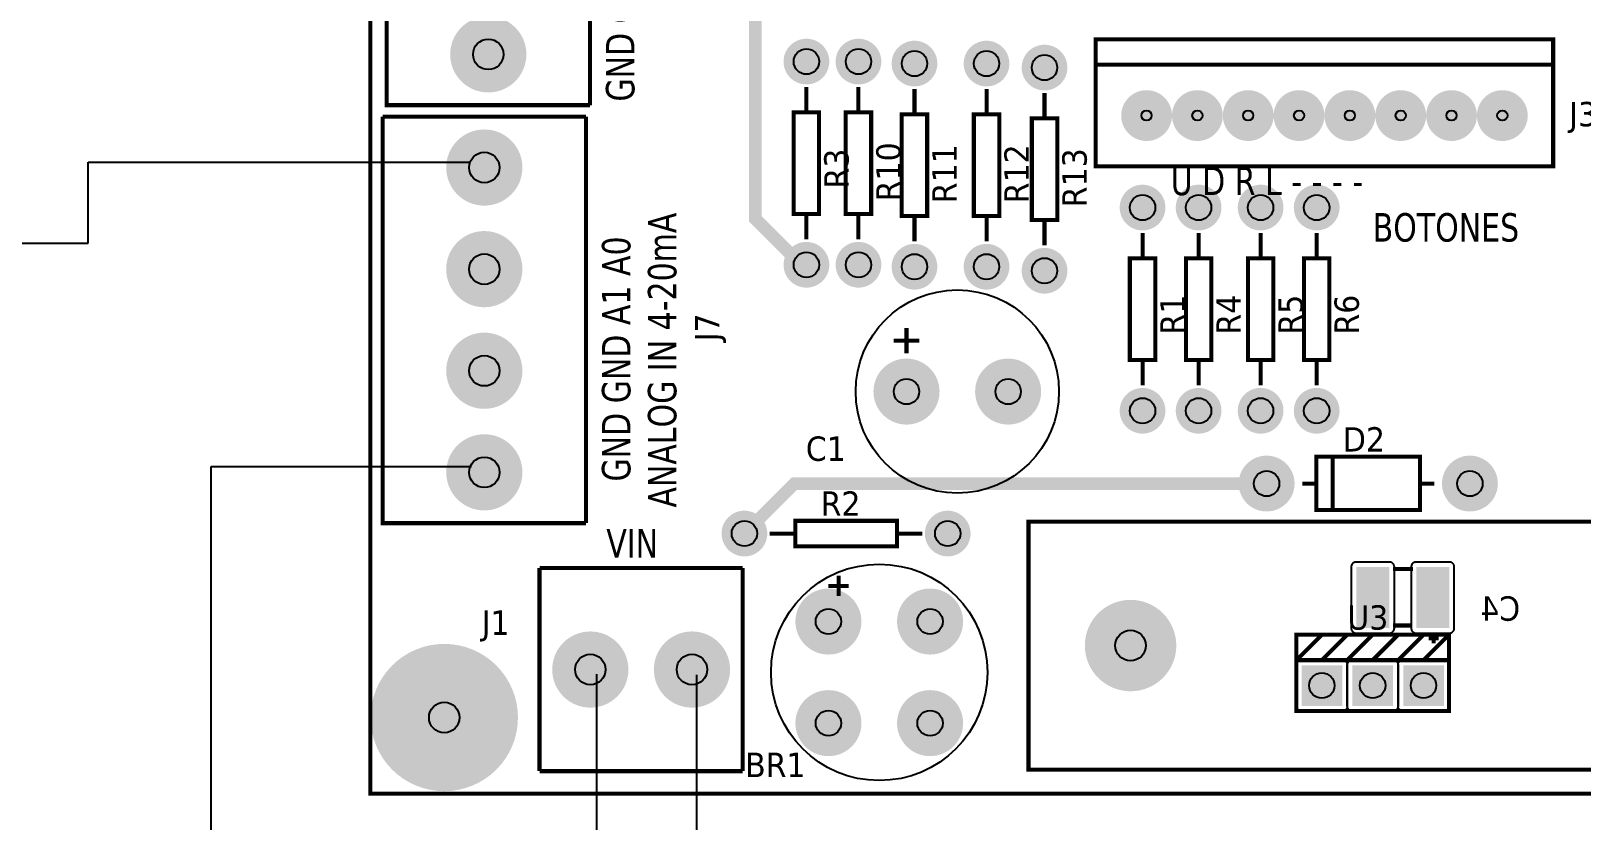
# Model space of a CAD drawing. Header units: millimetres. Extents: x 123.5 to 144.3, y 105.4 to 121.6.
# Drawn here: x 136.715 to 139.827, y 114.037 to 115.622 of the extents above; entities that cross this region are included whole.
import ezdxf

# ---------------------------------------------------------------- set-up
doc = ezdxf.new("R2010")
doc.units = ezdxf.units.MM
doc.layers.add('DESC', color=250, linetype='Continuous')
doc.layers.add('WIRES', color=7, linetype='Continuous')
doc.styles.get("Standard").update_dxf_attribs({"font": 'tahoma.ttf'})

# ---------------------------------------------------------------- blocks, each defined once
blk = doc.blocks.new('RPAD')
blk.add_trace([(-0.5, -0.5), (-0.5, 0.5), (0.5, -0.5), (0.5, 0.5)])
blk = doc.blocks.new('EPAD')
at = {"const_width": 0.5}
blk.add_lwpolyline([(-0.25, 0, 1), (0.25, 0, 1)], format="xyb", close=True, dxfattribs=at)
blk = doc.blocks.new('Tarjeta mufla')
for points, const_width in [([(146.2096, 112.4206), (150.1229, 112.4206), (150.1229, 115.5111), (146.2096, 115.5111), (146.2096, 112.4206)], 0.008), ([(146.2096, 112.4206), (150.1229, 112.4206), (150.1229, 115.5111), (146.2096, 115.5111), (146.2096, 112.4206)], 0.008), ([(146.2096, 112.4206), (150.1229, 112.4206), (150.1229, 115.5111), (146.2096, 115.5111), (146.2096, 112.4206)], 0.008), ([(146.6418, 113.7757), (146.2418, 113.7757), (146.2418, 114.5757)], 0.008), ([(146.6418, 113.7757), (146.2418, 113.7757), (146.2418, 114.5757)], 0.008), ([(146.6418, 113.7757), (146.2418, 113.7757), (146.2418, 114.5757)], 0.008), ([(146.6418, 114.5757), (146.6418, 113.7757)], 0.008), ([(146.6418, 114.5757), (146.6418, 113.7757)], 0.008), ([(146.6418, 114.5757), (146.6418, 113.7757)], 0.008), ([(147.1116, 114.4749), (146.9674, 114.3307), (146.9674, 113.5519), (147.0577, 113.4615), (147.0678, 113.4615)], 0.025), ([(147.6371, 113.6552), (148.5371, 113.6552), (148.5371, 113.9052), (147.6371, 113.9052), (147.6371, 113.6552)], 0.008), ([(147.6371, 113.6552), (148.5371, 113.6552), (148.5371, 113.9052), (147.6371, 113.9052), (147.6371, 113.6552)], 0.008), ([(147.6371, 113.6552), (148.5371, 113.6552), (148.5371, 113.9052), (147.6371, 113.9052), (147.6371, 113.6552)], 0.008), ([(147.6371, 113.8552), (148.5371, 113.8552)], 0.008), ([(147.6371, 113.8552), (148.5371, 113.8552)], 0.008), ([(147.6371, 113.8552), (148.5371, 113.8552)], 0.008), ([(147.0678, 113.8115), (147.0678, 113.7615)], 0.008), ([(147.0678, 113.8115), (147.0678, 113.7615)], 0.008), ([(147.0678, 113.8115), (147.0678, 113.7615)], 0.008), ([(147.1702, 113.8115), (147.1702, 113.7615)], 0.008), ([(147.1702, 113.8115), (147.1702, 113.7615)], 0.008), ([(147.1702, 113.8115), (147.1702, 113.7615)], 0.008), ([(147.2804, 113.8076), (147.2804, 113.7576)], 0.008), ([(147.2804, 113.8076), (147.2804, 113.7576)], 0.008), ([(147.2804, 113.8076), (147.2804, 113.7576)], 0.008), ([(147.4222, 113.8076), (147.4222, 113.7576)], 0.008), ([(147.4222, 113.8076), (147.4222, 113.7576)], 0.008), ([(147.4222, 113.8076), (147.4222, 113.7576)], 0.008), ([(147.5363, 113.7997), (147.5363, 113.7497)], 0.008), ([(147.5363, 113.7997), (147.5363, 113.7497)], 0.008), ([(147.5363, 113.7997), (147.5363, 113.7497)], 0.008), ([(147.0428, 113.5615), (147.0928, 113.5615), (147.0928, 113.7615), (147.0428, 113.7615), (147.0428, 113.5615)], 0.008), ([(147.0428, 113.5615), (147.0928, 113.5615), (147.0928, 113.7615), (147.0428, 113.7615), (147.0428, 113.5615)], 0.008), ([(147.0428, 113.5615), (147.0928, 113.5615), (147.0928, 113.7615), (147.0428, 113.7615), (147.0428, 113.5615)], 0.008), ([(147.1452, 113.5615), (147.1952, 113.5615), (147.1952, 113.7615), (147.1452, 113.7615), (147.1452, 113.5615)], 0.008), ([(147.1452, 113.5615), (147.1952, 113.5615), (147.1952, 113.7615), (147.1452, 113.7615), (147.1452, 113.5615)], 0.008), ([(147.1452, 113.5615), (147.1952, 113.5615), (147.1952, 113.7615), (147.1452, 113.7615), (147.1452, 113.5615)], 0.008), ([(147.2554, 113.5576), (147.3054, 113.5576), (147.3054, 113.7576), (147.2554, 113.7576), (147.2554, 113.5576)], 0.008), ([(147.2554, 113.5576), (147.3054, 113.5576), (147.3054, 113.7576), (147.2554, 113.7576), (147.2554, 113.5576)], 0.008), ([(147.2554, 113.5576), (147.3054, 113.5576), (147.3054, 113.7576), (147.2554, 113.7576), (147.2554, 113.5576)], 0.008), ([(147.3972, 113.5576), (147.4472, 113.5576), (147.4472, 113.7576), (147.3972, 113.7576), (147.3972, 113.5576)], 0.008), ([(147.3972, 113.5576), (147.4472, 113.5576), (147.4472, 113.7576), (147.3972, 113.7576), (147.3972, 113.5576)], 0.008), ([(147.3972, 113.5576), (147.4472, 113.5576), (147.4472, 113.7576), (147.3972, 113.7576), (147.3972, 113.5576)], 0.008), ([(146.634, 113.7529), (146.234, 113.7529)], 0.008), ([(146.634, 112.9529), (146.234, 112.9529), (146.234, 113.7529)], 0.008), ([(146.634, 113.7529), (146.234, 113.7529)], 0.008), ([(146.634, 112.9529), (146.234, 112.9529), (146.234, 113.7529)], 0.008), ([(146.634, 113.7529), (146.234, 113.7529)], 0.008), ([(146.634, 112.9529), (146.234, 112.9529), (146.234, 113.7529)], 0.008), ([(146.634, 113.7529), (146.634, 112.9529)], 0.008), ([(146.634, 113.7529), (146.634, 112.9529)], 0.008), ([(146.634, 113.7529), (146.634, 112.9529)], 0.008), ([(147.5113, 113.5497), (147.5613, 113.5497), (147.5613, 113.7497), (147.5113, 113.7497), (147.5113, 113.5497)], 0.008), ([(147.5113, 113.5497), (147.5613, 113.5497), (147.5613, 113.7497), (147.5113, 113.7497), (147.5113, 113.5497)], 0.008), ([(147.5113, 113.5497), (147.5613, 113.5497), (147.5613, 113.7497), (147.5113, 113.7497), (147.5113, 113.5497)], 0.008), ([(147.0678, 113.5615), (147.0678, 113.5115)], 0.008), ([(147.0678, 113.5615), (147.0678, 113.5115)], 0.008), ([(147.0678, 113.5615), (147.0678, 113.5115)], 0.008), ([(147.1702, 113.5615), (147.1702, 113.5115)], 0.008), ([(147.1702, 113.5615), (147.1702, 113.5115)], 0.008), ([(147.1702, 113.5615), (147.1702, 113.5115)], 0.008), ([(147.2804, 113.5576), (147.2804, 113.5076)], 0.008), ([(147.2804, 113.5576), (147.2804, 113.5076)], 0.008), ([(147.2804, 113.5576), (147.2804, 113.5076)], 0.008), ([(147.4222, 113.5576), (147.4222, 113.5076)], 0.008), ([(147.4222, 113.5576), (147.4222, 113.5076)], 0.008), ([(147.4222, 113.5576), (147.4222, 113.5076)], 0.008), ([(147.5363, 113.5497), (147.5363, 113.4997)], 0.008), ([(147.5363, 113.5497), (147.5363, 113.4997)], 0.008), ([(147.5363, 113.5497), (147.5363, 113.4997)], 0.008), ([(147.7292, 113.5241), (147.7292, 113.4741)], 0.008), ([(147.7292, 113.5241), (147.7292, 113.4741)], 0.008), ([(147.7292, 113.5241), (147.7292, 113.4741)], 0.008), ([(147.8395, 113.5241), (147.8395, 113.4741)], 0.008), ([(147.8395, 113.5241), (147.8395, 113.4741)], 0.008), ([(147.8395, 113.5241), (147.8395, 113.4741)], 0.008), ([(147.9615, 113.5241), (147.9615, 113.4741)], 0.008), ([(147.9615, 113.5241), (147.9615, 113.4741)], 0.008), ([(147.9615, 113.5241), (147.9615, 113.4741)], 0.008), ([(148.0718, 113.5241), (148.0718, 113.4741)], 0.008), ([(148.0718, 113.5241), (148.0718, 113.4741)], 0.008), ([(148.0718, 113.5241), (148.0718, 113.4741)], 0.008), ([(147.7042, 113.2741), (147.7542, 113.2741), (147.7542, 113.4741), (147.7042, 113.4741), (147.7042, 113.2741)], 0.008), ([(147.7042, 113.2741), (147.7542, 113.2741), (147.7542, 113.4741), (147.7042, 113.4741), (147.7042, 113.2741)], 0.008), ([(147.7042, 113.2741), (147.7542, 113.2741), (147.7542, 113.4741), (147.7042, 113.4741), (147.7042, 113.2741)], 0.008), ([(147.8145, 113.2741), (147.8645, 113.2741), (147.8645, 113.4741), (147.8145, 113.4741), (147.8145, 113.2741)], 0.008), ([(147.8145, 113.2741), (147.8645, 113.2741), (147.8645, 113.4741), (147.8145, 113.4741), (147.8145, 113.2741)], 0.008), ([(147.8145, 113.2741), (147.8645, 113.2741), (147.8645, 113.4741), (147.8145, 113.4741), (147.8145, 113.2741)], 0.008), ([(147.9365, 113.2741), (147.9865, 113.2741), (147.9865, 113.4741), (147.9365, 113.4741), (147.9365, 113.2741)], 0.008), ([(147.9365, 113.2741), (147.9865, 113.2741), (147.9865, 113.4741), (147.9365, 113.4741), (147.9365, 113.2741)], 0.008), ([(147.9365, 113.2741), (147.9865, 113.2741), (147.9865, 113.4741), (147.9365, 113.4741), (147.9365, 113.2741)], 0.008), ([(148.0468, 113.2741), (148.0968, 113.2741), (148.0968, 113.4741), (148.0468, 113.4741), (148.0468, 113.2741)], 0.008), ([(148.0468, 113.2741), (148.0968, 113.2741), (148.0968, 113.4741), (148.0468, 113.4741), (148.0468, 113.2741)], 0.008), ([(148.0468, 113.2741), (148.0968, 113.2741), (148.0968, 113.4741), (148.0468, 113.4741), (148.0468, 113.2741)], 0.008), ([(147.2647, 113.3369), (147.2647, 113.2869)], 0.008), ([(147.2647, 113.3369), (147.2647, 113.2869)], 0.008), ([(147.2647, 113.3369), (147.2647, 113.2869)], 0.008), ([(147.2397, 113.3119), (147.2897, 113.3119)], 0.008), ([(147.2397, 113.3119), (147.2897, 113.3119)], 0.008), ([(147.2397, 113.3119), (147.2897, 113.3119)], 0.008), ([(147.7292, 113.2741), (147.7292, 113.2241)], 0.008), ([(147.7292, 113.2741), (147.7292, 113.2241)], 0.008), ([(147.7292, 113.2741), (147.7292, 113.2241)], 0.008), ([(147.8395, 113.2741), (147.8395, 113.2241)], 0.008), ([(147.8395, 113.2741), (147.8395, 113.2241)], 0.008), ([(147.8395, 113.2741), (147.8395, 113.2241)], 0.008), ([(147.9615, 113.2741), (147.9615, 113.2241)], 0.008), ([(147.9615, 113.2741), (147.9615, 113.2241)], 0.008), ([(147.9615, 113.2741), (147.9615, 113.2241)], 0.008), ([(148.0718, 113.2741), (148.0718, 113.2241)], 0.008), ([(148.0718, 113.2741), (148.0718, 113.2241)], 0.008), ([(148.0718, 113.2741), (148.0718, 113.2241)], 0.008), ([(148.0713, 112.9788), (148.2753, 112.9788), (148.2753, 113.0838), (148.0713, 113.0838), (148.0713, 112.9788)], 0.008), ([(148.0713, 112.9788), (148.2753, 112.9788), (148.2753, 113.0838), (148.0713, 113.0838), (148.0713, 112.9788)], 0.008), ([(148.0713, 112.9788), (148.2753, 112.9788), (148.2753, 113.0838), (148.0713, 113.0838), (148.0713, 112.9788)], 0.008), ([(148.1033, 113.0828), (148.1033, 112.9798)], 0.008), ([(148.1033, 113.0828), (148.1033, 112.9798)], 0.008), ([(148.1033, 113.0828), (148.1033, 112.9798)], 0.008), ([(147.9733, 113.0308), (147.0442, 113.0308), (146.9458, 112.9324)], 0.025), ([(148.0433, 113.0308), (148.0713, 113.0308)], 0.008), ([(148.0433, 113.0308), (148.0713, 113.0308)], 0.008), ([(148.0433, 113.0308), (148.0713, 113.0308)], 0.008), ([(148.2753, 113.0308), (148.3033, 113.0308)], 0.008), ([(148.2753, 113.0308), (148.3033, 113.0308)], 0.008), ([(148.2753, 113.0308), (148.3033, 113.0308)], 0.008), ([(146.9958, 112.9324), (147.0458, 112.9324)], 0.008), ([(146.9958, 112.9324), (147.0458, 112.9324)], 0.008), ([(146.9958, 112.9324), (147.0458, 112.9324)], 0.008), ([(147.0458, 112.9074), (147.2458, 112.9074), (147.2458, 112.9574), (147.0458, 112.9574), (147.0458, 112.9074)], 0.008), ([(147.0458, 112.9074), (147.2458, 112.9074), (147.2458, 112.9574), (147.0458, 112.9574), (147.0458, 112.9074)], 0.008), ([(147.0458, 112.9074), (147.2458, 112.9074), (147.2458, 112.9574), (147.0458, 112.9574), (147.0458, 112.9074)], 0.008), ([(147.2458, 112.9324), (147.2958, 112.9324)], 0.008), ([(147.2458, 112.9324), (147.2958, 112.9324)], 0.008), ([(147.2458, 112.9324), (147.2958, 112.9324)], 0.008), ([(147.5048, 112.4678), (148.8828, 112.4678), (148.8828, 112.956), (147.5048, 112.956), (147.5048, 112.4678)], 0.008), ([(147.5048, 112.4678), (148.8828, 112.4678), (148.8828, 112.956), (147.5048, 112.956), (147.5048, 112.4678)], 0.008), ([(147.5048, 112.4678), (148.8828, 112.4678), (148.8828, 112.956), (147.5048, 112.956), (147.5048, 112.4678)], 0.008), ([(146.5426, 112.8647), (146.5426, 112.4647)], 0.008), ([(146.5426, 112.8647), (146.9426, 112.8647)], 0.008), ([(146.5426, 112.8647), (146.5426, 112.4647)], 0.008), ([(146.5426, 112.8647), (146.9426, 112.8647)], 0.008), ([(146.5426, 112.8647), (146.5426, 112.4647)], 0.008), ([(146.5426, 112.8647), (146.9426, 112.8647)], 0.008), ([(146.9426, 112.8647), (146.9426, 112.4647)], 0.008), ([(146.9426, 112.8647), (146.9426, 112.4647)], 0.008), ([(146.9426, 112.8647), (146.9426, 112.4647)], 0.008), ([(147.1311, 112.8492), (147.1311, 112.8092)], 0.008), ([(147.1311, 112.8492), (147.1311, 112.8092)], 0.008), ([(147.1311, 112.8492), (147.1311, 112.8092)], 0.008), ([(148.2221, 112.8624), (148.2611, 112.8624)], 0.008), ([(148.2221, 112.8624), (148.2611, 112.8624)], 0.008), ([(148.2221, 112.8624), (148.2611, 112.8624)], 0.008), ([(147.1111, 112.8292), (147.1511, 112.8292)], 0.008), ([(147.1111, 112.8292), (147.1511, 112.8292)], 0.008), ([(147.1111, 112.8292), (147.1511, 112.8292)], 0.008), ([(148.2221, 112.7514), (148.2601, 112.7514)], 0.008), ([(148.2221, 112.7514), (148.2601, 112.7514)], 0.008), ([(148.2221, 112.7514), (148.2601, 112.7514)], 0.008), ([(148.032, 112.6832), (148.032, 112.7332), (148.332, 112.7332), (148.332, 112.6832)], 0.008), ([(148.032, 112.6832), (148.082, 112.7332)], 0.008), ([(148.032, 112.6832), (148.032, 112.7332), (148.332, 112.7332), (148.332, 112.6832)], 0.008), ([(148.032, 112.6832), (148.082, 112.7332)], 0.008), ([(148.032, 112.6832), (148.032, 112.7332), (148.332, 112.7332), (148.332, 112.6832)], 0.008), ([(148.032, 112.6832), (148.082, 112.7332)], 0.008), ([(148.082, 112.6832), (148.132, 112.7332)], 0.008), ([(148.082, 112.6832), (148.132, 112.7332)], 0.008), ([(148.082, 112.6832), (148.132, 112.7332)], 0.008), ([(148.132, 112.6832), (148.182, 112.7332)], 0.008), ([(148.132, 112.6832), (148.182, 112.7332)], 0.008), ([(148.132, 112.6832), (148.182, 112.7332)], 0.008), ([(148.182, 112.6832), (148.232, 112.7332)], 0.008), ([(148.182, 112.6832), (148.232, 112.7332)], 0.008), ([(148.182, 112.6832), (148.232, 112.7332)], 0.008), ([(148.232, 112.6832), (148.282, 112.7332)], 0.008), ([(148.232, 112.6832), (148.282, 112.7332)], 0.008), ([(148.232, 112.6832), (148.282, 112.7332)], 0.008), ([(148.282, 112.6832), (148.332, 112.7332)], 0.008), ([(148.282, 112.6832), (148.332, 112.7332)], 0.008), ([(148.282, 112.6832), (148.332, 112.7332)], 0.008), ([(148.2921, 112.7264), (148.3121, 112.7264)], 0.008), ([(148.2921, 112.7264), (148.3121, 112.7264)], 0.008), ([(148.2921, 112.7264), (148.3121, 112.7264)], 0.008), ([(148.3021, 112.7364), (148.3021, 112.7164)], 0.008), ([(148.3021, 112.7364), (148.3021, 112.7164)], 0.008), ([(148.3021, 112.7364), (148.3021, 112.7164)], 0.008), ([(148.032, 112.5832), (148.332, 112.5832), (148.332, 112.6832), (148.032, 112.6832), (148.032, 112.5832)], 0.008), ([(148.032, 112.5832), (148.332, 112.5832), (148.332, 112.6832), (148.032, 112.6832), (148.032, 112.5832)], 0.008), ([(148.032, 112.5832), (148.332, 112.5832), (148.332, 112.6832), (148.032, 112.6832), (148.032, 112.5832)], 0.008), ([(146.5426, 112.4647), (146.9426, 112.4647)], 0.008), ([(146.5426, 112.4647), (146.9426, 112.4647)], 0.008), ([(146.5426, 112.4647), (146.9426, 112.4647)], 0.008)]:
    blk.add_lwpolyline(points, dxfattribs=dict(const_width=const_width))
for points in [[(148.1496, 112.7364), (148.2146, 112.7364), (148.2156, 112.7365), (148.2167, 112.7366), (148.2176, 112.7369), (148.2185, 112.7372), (148.2194, 112.7376), (148.2202, 112.7381), (148.221, 112.7387), (148.2217, 112.7393), (148.2224, 112.74), (148.2229, 112.7408), (148.2234, 112.7416), (148.2238, 112.7425), (148.2242, 112.7434), (148.2244, 112.7444), (148.2246, 112.7454), (148.2246, 112.7464), (148.2246, 112.8664), (148.2246, 112.8675), (148.2244, 112.8685), (148.2242, 112.8694), (148.2238, 112.8704), (148.2234, 112.8712), (148.2229, 112.8721), (148.2224, 112.8728), (148.2217, 112.8735), (148.221, 112.8742), (148.2202, 112.8747), (148.2194, 112.8752), (148.2185, 112.8756), (148.2176, 112.876), (148.2167, 112.8762), (148.2156, 112.8764), (148.2146, 112.8764), (148.1496, 112.8764), (148.1486, 112.8764), (148.1476, 112.8762), (148.1466, 112.876), (148.1457, 112.8756), (148.1448, 112.8752), (148.144, 112.8747), (148.1432, 112.8742), (148.1425, 112.8735), (148.1419, 112.8728), (148.1413, 112.8721), (148.1408, 112.8712), (148.1404, 112.8704), (148.1401, 112.8694), (148.1398, 112.8685), (148.1397, 112.8675), (148.1396, 112.8664), (148.1396, 112.7464), (148.1397, 112.7454), (148.1398, 112.7444), (148.1401, 112.7434), (148.1404, 112.7425), (148.1408, 112.7416), (148.1413, 112.7408), (148.1419, 112.74), (148.1425, 112.7393), (148.1432, 112.7387), (148.144, 112.7381), (148.1448, 112.7376), (148.1457, 112.7372), (148.1466, 112.7369), (148.1476, 112.7366), (148.1486, 112.7365), (148.1496, 112.7364)], [(148.2676, 112.7364), (148.3326, 112.7364), (148.3336, 112.7365), (148.3347, 112.7366), (148.3356, 112.7369), (148.3365, 112.7372), (148.3374, 112.7376), (148.3382, 112.7381), (148.339, 112.7387), (148.3397, 112.7393), (148.3404, 112.74), (148.3409, 112.7408), (148.3414, 112.7416), (148.3418, 112.7425), (148.3422, 112.7434), (148.3424, 112.7444), (148.3426, 112.7454), (148.3426, 112.7464), (148.3426, 112.8664), (148.3426, 112.8675), (148.3424, 112.8685), (148.3422, 112.8694), (148.3418, 112.8704), (148.3414, 112.8712), (148.3409, 112.8721), (148.3404, 112.8728), (148.3397, 112.8735), (148.339, 112.8742), (148.3382, 112.8747), (148.3374, 112.8752), (148.3365, 112.8756), (148.3356, 112.876), (148.3347, 112.8762), (148.3336, 112.8764), (148.3326, 112.8764), (148.2676, 112.8764), (148.2666, 112.8764), (148.2656, 112.8762), (148.2646, 112.876), (148.2637, 112.8756), (148.2628, 112.8752), (148.262, 112.8747), (148.2612, 112.8742), (148.2605, 112.8735), (148.2599, 112.8728), (148.2593, 112.8721), (148.2588, 112.8712), (148.2584, 112.8704), (148.2581, 112.8694), (148.2578, 112.8685), (148.2577, 112.8675), (148.2576, 112.8664), (148.2576, 112.7464), (148.2577, 112.7454), (148.2578, 112.7444), (148.2581, 112.7434), (148.2584, 112.7425), (148.2588, 112.7416), (148.2593, 112.7408), (148.2599, 112.74), (148.2605, 112.7393), (148.2612, 112.7387), (148.262, 112.7381), (148.2628, 112.7376), (148.2637, 112.7372), (148.2646, 112.7369), (148.2656, 112.7366), (148.2666, 112.7365), (148.2676, 112.7364)], [(148.042, 112.6832), (148.122, 112.6832), (148.123, 112.6831), (148.124, 112.683), (148.125, 112.6827), (148.1259, 112.6824), (148.1268, 112.682), (148.1276, 112.6815), (148.1284, 112.6809), (148.1291, 112.6803), (148.1297, 112.6796), (148.1303, 112.6788), (148.1308, 112.678), (148.1312, 112.6771), (148.1316, 112.6762), (148.1318, 112.6752), (148.1319, 112.6742), (148.132, 112.6732), (148.132, 112.5932), (148.1319, 112.5921), (148.1318, 112.5911), (148.1316, 112.5902), (148.1312, 112.5893), (148.1308, 112.5884), (148.1303, 112.5876), (148.1297, 112.5868), (148.1291, 112.5861), (148.1284, 112.5854), (148.1276, 112.5849), (148.1268, 112.5844), (148.1259, 112.584), (148.125, 112.5836), (148.124, 112.5834), (148.123, 112.5832), (148.122, 112.5832), (148.042, 112.5832), (148.041, 112.5832), (148.04, 112.5834), (148.039, 112.5836), (148.0381, 112.584), (148.0372, 112.5844), (148.0364, 112.5849), (148.0356, 112.5854), (148.0349, 112.5861), (148.0342, 112.5868), (148.0337, 112.5876), (148.0332, 112.5884), (148.0328, 112.5893), (148.0324, 112.5902), (148.0322, 112.5911), (148.032, 112.5921), (148.032, 112.5932), (148.032, 112.6732), (148.032, 112.6742), (148.0322, 112.6752), (148.0324, 112.6762), (148.0328, 112.6771), (148.0332, 112.678), (148.0337, 112.6788), (148.0342, 112.6796), (148.0349, 112.6803), (148.0356, 112.6809), (148.0364, 112.6815), (148.0372, 112.682), (148.0381, 112.6824), (148.039, 112.6827), (148.04, 112.683), (148.041, 112.6831), (148.042, 112.6832)], [(148.142, 112.6832), (148.222, 112.6832), (148.223, 112.6831), (148.224, 112.683), (148.225, 112.6827), (148.2259, 112.6824), (148.2268, 112.682), (148.2276, 112.6815), (148.2284, 112.6809), (148.2291, 112.6803), (148.2297, 112.6796), (148.2303, 112.6788), (148.2308, 112.678), (148.2312, 112.6771), (148.2316, 112.6762), (148.2318, 112.6752), (148.2319, 112.6742), (148.232, 112.6732), (148.232, 112.5932), (148.2319, 112.5921), (148.2318, 112.5911), (148.2316, 112.5902), (148.2312, 112.5893), (148.2308, 112.5884), (148.2303, 112.5876), (148.2297, 112.5868), (148.2291, 112.5861), (148.2284, 112.5854), (148.2276, 112.5849), (148.2268, 112.5844), (148.2259, 112.584), (148.225, 112.5836), (148.224, 112.5834), (148.223, 112.5832), (148.222, 112.5832), (148.142, 112.5832), (148.141, 112.5832), (148.14, 112.5834), (148.139, 112.5836), (148.1381, 112.584), (148.1372, 112.5844), (148.1364, 112.5849), (148.1356, 112.5854), (148.1349, 112.5861), (148.1342, 112.5868), (148.1337, 112.5876), (148.1332, 112.5884), (148.1328, 112.5893), (148.1324, 112.5902), (148.1322, 112.5911), (148.132, 112.5921), (148.132, 112.5932), (148.132, 112.6732), (148.132, 112.6742), (148.1322, 112.6752), (148.1324, 112.6762), (148.1328, 112.6771), (148.1332, 112.678), (148.1337, 112.6788), (148.1342, 112.6796), (148.1349, 112.6803), (148.1356, 112.6809), (148.1364, 112.6815), (148.1372, 112.682), (148.1381, 112.6824), (148.139, 112.6827), (148.14, 112.683), (148.141, 112.6831), (148.142, 112.6832)], [(148.242, 112.6832), (148.322, 112.6832), (148.323, 112.6831), (148.324, 112.683), (148.325, 112.6827), (148.3259, 112.6824), (148.3268, 112.682), (148.3276, 112.6815), (148.3284, 112.6809), (148.3291, 112.6803), (148.3297, 112.6796), (148.3303, 112.6788), (148.3308, 112.678), (148.3312, 112.6771), (148.3316, 112.6762), (148.3318, 112.6752), (148.3319, 112.6742), (148.332, 112.6732), (148.332, 112.5932), (148.3319, 112.5921), (148.3318, 112.5911), (148.3316, 112.5902), (148.3312, 112.5893), (148.3308, 112.5884), (148.3303, 112.5876), (148.3297, 112.5868), (148.3291, 112.5861), (148.3284, 112.5854), (148.3276, 112.5849), (148.3268, 112.5844), (148.3259, 112.584), (148.325, 112.5836), (148.324, 112.5834), (148.323, 112.5832), (148.322, 112.5832), (148.242, 112.5832), (148.241, 112.5832), (148.24, 112.5834), (148.239, 112.5836), (148.2381, 112.584), (148.2372, 112.5844), (148.2364, 112.5849), (148.2356, 112.5854), (148.2349, 112.5861), (148.2342, 112.5868), (148.2337, 112.5876), (148.2332, 112.5884), (148.2328, 112.5893), (148.2324, 112.5902), (148.2322, 112.5911), (148.232, 112.5921), (148.232, 112.5932), (148.232, 112.6732), (148.232, 112.6742), (148.2322, 112.6752), (148.2324, 112.6762), (148.2328, 112.6771), (148.2332, 112.678), (148.2337, 112.6788), (148.2342, 112.6796), (148.2349, 112.6803), (148.2356, 112.6809), (148.2364, 112.6815), (148.2372, 112.682), (148.2381, 112.6824), (148.239, 112.6827), (148.24, 112.683), (148.241, 112.6831), (148.242, 112.6832)]]:
    blk.add_lwpolyline(points, close=True)
for centre, radius in [((146.4418, 113.8757), 0.03), ((147.0678, 113.8615), 0.025), ((147.1702, 113.8615), 0.025), ((147.2804, 113.8576), 0.025), ((147.4222, 113.8576), 0.025), ((147.5363, 113.8497), 0.025), ((147.7371, 113.7552), 0.01), ((147.8371, 113.7552), 0.01), ((147.9371, 113.7552), 0.01), ((148.0371, 113.7552), 0.01), ((148.1371, 113.7552), 0.01), ((148.2371, 113.7552), 0.01), ((148.3371, 113.7552), 0.01), ((148.4371, 113.7552), 0.01), ((146.434, 113.6529), 0.03), ((147.7292, 113.5741), 0.025), ((147.8395, 113.5741), 0.025), ((147.9615, 113.5741), 0.025), ((148.0718, 113.5741), 0.025), ((147.0678, 113.4615), 0.025), ((147.1702, 113.4615), 0.025), ((146.434, 113.4529), 0.03), ((147.2804, 113.4576), 0.025), ((147.4222, 113.4576), 0.025), ((147.5363, 113.4497), 0.025), ((147.3647, 113.2119), 0.2), ((147.3647, 113.2119), 0.2), ((147.3647, 113.2119), 0.2), ((146.434, 113.2529), 0.03), ((147.2647, 113.2119), 0.025), ((147.4647, 113.2119), 0.025), ((147.7292, 113.1741), 0.025), ((147.8395, 113.1741), 0.025), ((147.9615, 113.1741), 0.025), ((148.0718, 113.1741), 0.025), ((146.434, 113.0529), 0.03), ((147.9733, 113.0308), 0.025), ((148.3733, 113.0308), 0.025), ((146.9458, 112.9324), 0.025), ((147.3458, 112.9324), 0.025), ((147.2111, 112.6592), 0.213), ((147.2111, 112.6592), 0.213), ((147.2111, 112.6592), 0.213), ((147.1111, 112.7592), 0.025), ((147.3111, 112.7592), 0.025), ((147.7056, 112.7119), 0.03), ((146.6426, 112.6647), 0.03), ((146.8426, 112.6647), 0.03), ((148.082, 112.6332), 0.025), ((148.182, 112.6332), 0.025), ((148.282, 112.6332), 0.025), ((146.3552, 112.5702), 0.03), ((147.1111, 112.5592), 0.025), ((147.3111, 112.5592), 0.025)]:
    blk.add_circle(centre, radius)
for name, p, xscale, yscale in [('EPAD', (146.4418, 113.8757), 0.15, 0.15), ('EPAD', (146.4418, 113.8757), 0.12, 0.12), ('EPAD', (147.0678, 113.8615), 0.09, 0.09), ('EPAD', (147.0678, 113.8615), 0.07, 0.07), ('EPAD', (147.1702, 113.8615), 0.09, 0.09), ('EPAD', (147.1702, 113.8615), 0.07, 0.07), ('EPAD', (147.2804, 113.8576), 0.09, 0.09), ('EPAD', (147.2804, 113.8576), 0.07, 0.07), ('EPAD', (147.4222, 113.8576), 0.09, 0.09), ('EPAD', (147.4222, 113.8576), 0.07, 0.07), ('EPAD', (147.5363, 113.8497), 0.09, 0.09), ('EPAD', (147.5363, 113.8497), 0.07, 0.07), ('EPAD', (147.7371, 113.7552), 0.1, 0.1), ('EPAD', (147.7371, 113.7552), 0.08, 0.08), ('EPAD', (147.8371, 113.7552), 0.1, 0.1), ('EPAD', (147.8371, 113.7552), 0.08, 0.08), ('EPAD', (147.9371, 113.7552), 0.1, 0.1), ('EPAD', (147.9371, 113.7552), 0.08, 0.08), ('EPAD', (148.0371, 113.7552), 0.1, 0.1), ('EPAD', (148.0371, 113.7552), 0.08, 0.08), ('EPAD', (148.1371, 113.7552), 0.1, 0.1), ('EPAD', (148.1371, 113.7552), 0.08, 0.08), ('EPAD', (148.2371, 113.7552), 0.1, 0.1), ('EPAD', (148.2371, 113.7552), 0.08, 0.08), ('EPAD', (148.3371, 113.7552), 0.1, 0.1), ('EPAD', (148.3371, 113.7552), 0.08, 0.08), ('EPAD', (148.4371, 113.7552), 0.1, 0.1), ('EPAD', (148.4371, 113.7552), 0.08, 0.08), ('EPAD', (146.434, 113.6529), 0.15, 0.15), ('EPAD', (146.434, 113.6529), 0.12, 0.12), ('EPAD', (147.7292, 113.5741), 0.09, 0.09), ('EPAD', (147.7292, 113.5741), 0.07, 0.07), ('EPAD', (147.8395, 113.5741), 0.09, 0.09), ('EPAD', (147.8395, 113.5741), 0.07, 0.07), ('EPAD', (147.9615, 113.5741), 0.09, 0.09), ('EPAD', (147.9615, 113.5741), 0.07, 0.07), ('EPAD', (148.0718, 113.5741), 0.09, 0.09), ('EPAD', (148.0718, 113.5741), 0.07, 0.07), ('EPAD', (146.434, 113.4529), 0.15, 0.15), ('EPAD', (146.434, 113.4529), 0.12, 0.12), ('EPAD', (147.0678, 113.4615), 0.09, 0.09), ('EPAD', (147.0678, 113.4615), 0.07, 0.07), ('EPAD', (147.1702, 113.4615), 0.09, 0.09), ('EPAD', (147.1702, 113.4615), 0.07, 0.07), ('EPAD', (147.2804, 113.4576), 0.09, 0.09), ('EPAD', (147.2804, 113.4576), 0.07, 0.07), ('EPAD', (147.4222, 113.4576), 0.09, 0.09), ('EPAD', (147.4222, 113.4576), 0.07, 0.07), ('EPAD', (147.5363, 113.4497), 0.09, 0.09), ('EPAD', (147.5363, 113.4497), 0.07, 0.07), ('EPAD', (146.434, 113.2529), 0.15, 0.15), ('EPAD', (146.434, 113.2529), 0.12, 0.12), ('EPAD', (147.2647, 113.2119), 0.13, 0.13), ('EPAD', (147.4647, 113.2119), 0.13, 0.13), ('EPAD', (147.2647, 113.2119), 0.1, 0.1), ('EPAD', (147.4647, 113.2119), 0.1, 0.1), ('EPAD', (147.7292, 113.1741), 0.09, 0.09), ('EPAD', (147.8395, 113.1741), 0.09, 0.09), ('EPAD', (147.9615, 113.1741), 0.09, 0.09), ('EPAD', (148.0718, 113.1741), 0.09, 0.09), ('EPAD', (147.7292, 113.1741), 0.07, 0.07), ('EPAD', (147.8395, 113.1741), 0.07, 0.07), ('EPAD', (147.9615, 113.1741), 0.07, 0.07), ('EPAD', (148.0718, 113.1741), 0.07, 0.07), ('EPAD', (146.434, 113.0529), 0.15, 0.15), ('EPAD', (146.434, 113.0529), 0.12, 0.12), ('EPAD', (147.9733, 113.0308), 0.11, 0.11), ('EPAD', (147.9733, 113.0308), 0.09, 0.09), ('EPAD', (148.3733, 113.0308), 0.11, 0.11), ('EPAD', (148.3733, 113.0308), 0.09, 0.09), ('EPAD', (146.9458, 112.9324), 0.09, 0.09), ('EPAD', (146.9458, 112.9324), 0.07, 0.07), ('EPAD', (147.3458, 112.9324), 0.09, 0.09), ('EPAD', (147.3458, 112.9324), 0.07, 0.07), ('EPAD', (147.1111, 112.7592), 0.13, 0.13), ('EPAD', (147.3111, 112.7592), 0.13, 0.13), ('EPAD', (147.1111, 112.7592), 0.1, 0.1), ('EPAD', (147.3111, 112.7592), 0.1, 0.1), ('EPAD', (147.7056, 112.7119), 0.18, 0.18), ('EPAD', (147.7056, 112.7119), 0.15, 0.15), ('EPAD', (146.6426, 112.6647), 0.15, 0.15), ('EPAD', (146.6426, 112.6647), 0.12, 0.12), ('EPAD', (146.8426, 112.6647), 0.15, 0.15), ('EPAD', (146.8426, 112.6647), 0.12, 0.12), ('EPAD', (146.3552, 112.5702), 0.29, 0.29), ('EPAD', (146.3552, 112.5702), 0.25, 0.25), ('RPAD', (148.082, 112.6332), 0.08, 0.08), ('RPAD', (148.182, 112.6332), 0.08, 0.08), ('RPAD', (148.282, 112.6332), 0.08, 0.08), ('EPAD', (147.1111, 112.5592), 0.13, 0.13), ('EPAD', (147.1111, 112.5592), 0.1, 0.1), ('EPAD', (147.3111, 112.5592), 0.13, 0.13), ('EPAD', (147.3111, 112.5592), 0.1, 0.1)]:
    blk.add_blockref(name, p, dxfattribs=dict(xscale=xscale, yscale=yscale))
at = {"xscale": 0.065, "yscale": 0.12, "rotation": 180}
for p in [(148.1821, 112.8064), (148.3001, 112.8064)]:
    blk.add_blockref('RPAD', p, dxfattribs=at)
for s, height, width, p in [('GND GND DOOR AUX', 0.056, 0.892857, (146.7293, 113.7828)), ('GND GND DOOR AUX', 0.056, 0.892857, (146.7293, 113.7828)), ('GND GND DOOR AUX', 0.056, 0.892857, (146.7293, 113.7828)), ('R10', 0.048, 1.041667, (147.2532, 113.5865)), ('R10', 0.048, 1.041667, (147.2532, 113.5865)), ('R10', 0.048, 1.041667, (147.2532, 113.5865)), ('R3', 0.048, 1.041667, (147.1508, 113.6115)), ('R3', 0.048, 1.041667, (147.1508, 113.6115)), ('R3', 0.048, 1.041667, (147.1508, 113.6115)), ('R11', 0.048, 1.041667, (147.3634, 113.5826)), ('R11', 0.048, 1.041667, (147.3634, 113.5826)), ('R11', 0.048, 1.041667, (147.3634, 113.5826)), ('R12', 0.048, 1.041667, (147.5052, 113.5826)), ('R12', 0.048, 1.041667, (147.5052, 113.5826)), ('R12', 0.048, 1.041667, (147.5052, 113.5826)), ('R13', 0.048, 1.041667, (147.6193, 113.5747)), ('R13', 0.048, 1.041667, (147.6193, 113.5747)), ('R13', 0.048, 1.041667, (147.6193, 113.5747)), ('ANALOG IN 4-20mA', 0.056, 0.892857, (146.8119, 112.9836)), ('ANALOG IN 4-20mA', 0.056, 0.892857, (146.8119, 112.9836)), ('ANALOG IN 4-20mA', 0.056, 0.892857, (146.8119, 112.9836)), ('GND GND A1 A0', 0.056, 0.892857, (146.7214, 113.0348)), ('GND GND A1 A0', 0.056, 0.892857, (146.7214, 113.0348)), ('GND GND A1 A0', 0.056, 0.892857, (146.7214, 113.0348)), ('R1', 0.048, 1.041667, (147.8122, 113.3241)), ('R1', 0.048, 1.041667, (147.8122, 113.3241)), ('R1', 0.048, 1.041667, (147.8122, 113.3241)), ('R4', 0.048, 1.041667, (147.9225, 113.3241)), ('R4', 0.048, 1.041667, (147.9225, 113.3241)), ('R4', 0.048, 1.041667, (147.9225, 113.3241)), ('R5', 0.048, 1.041667, (148.0445, 113.3241)), ('R5', 0.048, 1.041667, (148.0445, 113.3241)), ('R5', 0.048, 1.041667, (148.0445, 113.3241)), ('R6', 0.048, 1.041667, (148.1548, 113.3241)), ('R6', 0.048, 1.041667, (148.1548, 113.3241)), ('R6', 0.048, 1.041667, (148.1548, 113.3241)), ('J7', 0.048, 1.041667, (146.8967, 113.3107)), ('J7', 0.048, 1.041667, (146.8967, 113.3107)), ('J7', 0.048, 1.041667, (146.8967, 113.3107))]:
    blk.add_text(s, height=height, rotation=90, dxfattribs=dict(width=width)).set_placement(p)
for s, height, width, p in [('J3', 0.048, 1.041667, (148.5686, 113.7341)), ('J3', 0.048, 1.041667, (148.5686, 113.7341)), ('J3', 0.048, 1.041667, (148.5686, 113.7341)), ('U D R L - - - -', 0.056, 0.892857, (147.7845, 113.5986)), ('U D R L - - - -', 0.056, 0.892857, (147.7845, 113.5986)), ('U D R L - - - -', 0.056, 0.892857, (147.7845, 113.5986)), ('BOTONES', 0.056, 0.892857, (148.182, 113.5072)), ('BOTONES', 0.056, 0.892857, (148.182, 113.5072)), ('BOTONES', 0.056, 0.892857, (148.182, 113.5072)), ('C1', 0.048, 1.041667, (147.0666, 113.0755)), ('C1', 0.048, 1.041667, (147.0666, 113.0755)), ('C1', 0.048, 1.041667, (147.0666, 113.0755)), ('D2', 0.048, 1.041667, (148.1233, 113.0938)), ('D2', 0.048, 1.041667, (148.1233, 113.0938)), ('D2', 0.048, 1.041667, (148.1233, 113.0938)), ('R2', 0.048, 1.041667, (147.0958, 112.9674)), ('R2', 0.048, 1.041667, (147.0958, 112.9674)), ('R2', 0.048, 1.041667, (147.0958, 112.9674)), ('VIN', 0.056, 0.892857, (146.6741, 112.8851)), ('VIN', 0.056, 0.892857, (146.6741, 112.8851)), ('VIN', 0.056, 0.892857, (146.6741, 112.8851)), ('U3', 0.048, 1.041667, (148.132, 112.7432)), ('U3', 0.048, 1.041667, (148.132, 112.7432)), ('U3', 0.048, 1.041667, (148.132, 112.7432)), ('J1', 0.048, 1.041667, (146.4288, 112.733)), ('J1', 0.048, 1.041667, (146.4288, 112.733)), ('J1', 0.048, 1.041667, (146.4288, 112.733)), ('BR1', 0.048, 1.041667, (146.9472, 112.453)), ('BR1', 0.048, 1.041667, (146.9472, 112.453)), ('BR1', 0.048, 1.041667, (146.9472, 112.453))]:
    blk.add_text(s, height=height, dxfattribs=dict(width=width)).set_placement(p)
at = {"text_generation_flag": 2, "width": 1.041667}
blk.add_text('C4', height=0.048, dxfattribs=at).set_placement((148.4722, 112.7608))
blk.add_text('C4', height=0.048, dxfattribs=at).set_placement((148.4722, 112.7608))
blk.add_text('C4', height=0.048, dxfattribs=at).set_placement((148.4722, 112.7608))

msp = doc.modelspace()

# ---------------------------------------------------------------- linework, layer by layer
at = {"layer": 'WIRES'}
for p, q in [((136.8294, 115.1957), (136.8294, 115.3583)), ((136.8294, 115.3583), (137.5957, 115.3583)), ((136.0875, 115.1957), (136.8294, 115.1957)), ((137.0769, 113.331), (137.0769, 114.7471)), ((137.0769, 114.7471), (137.5991, 114.7471)), ((137.8507, 113.2085), (137.8507, 114.3297)), ((138.0519, 113.0382), (138.0519, 114.3284))]:
    msp.add_line(p, q, dxfattribs=at)

# ---------------------------------------------------------------- block references
at = {"layer": 'DESC', "xscale": 1.020266282160534, "yscale": 1.020266282160534, "zscale": 1.020266282160534}
msp.add_blockref('Tarjeta mufla', (-11.7767, -0.6087), dxfattribs=at)

doc.saveas('drawing.dxf')
